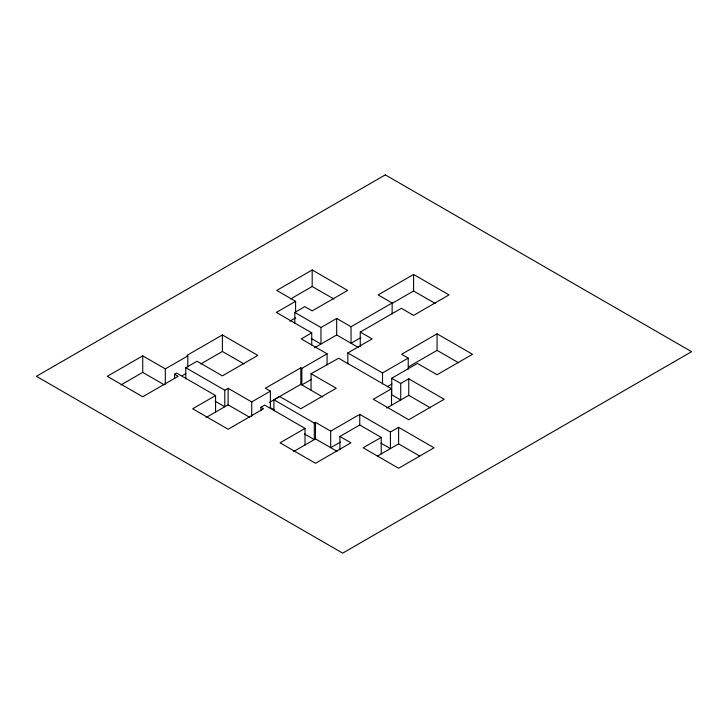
<?xml version="1.0" encoding="UTF-8"?>
<svg xmlns="http://www.w3.org/2000/svg" width="728" height="728" viewBox="0 0 728 728"><rect width="100%" height="100%" fill="white"/><g stroke="black" fill="none" stroke-linecap="round" stroke-linejoin="round"><path stroke-width="1.09" d="M187.815 366.921L187.815 355.901L165.32 368.896L142.724 355.846L107.28 376.312L142.724 396.769L178.16 376.312L174.529 374.21L174.529 378.624M294.804 323.441L294.804 312.421L304.814 306.643L312.185 310.892L347.629 290.436L312.185 269.97L276.749 290.436L295.595 301.319L295.595 312.339M121.066 384.885L142.724 372.381L164.337 384.857M185.786 378.733L185.786 367.713L197.033 361.224L222.386 375.866L257.83 355.401L222.386 334.944L186.941 355.401L187.815 355.901M290.527 299.008L312.185 286.504L333.843 299.008M295.595 301.319L276.376 312.421L311.739 332.842L311.739 344.963M174.529 374.21L176.576 373.036L215.57 395.55L215.57 412.084M200.728 363.973L222.386 351.469L244.044 363.973M181.945 375.821L185.858 373.564M289.835 321.185L295.595 317.854M311.739 332.842L301.246 338.902L327.081 353.817L327.081 364.846M294.804 312.421L320.957 327.518L336.682 318.436L351.042 326.726L392.146 303.003L392.146 314.023M360.26 346.382L360.26 332.05L401.365 308.317L413.586 315.379L449.021 294.913L413.586 274.447L378.141 294.913L392.146 303.003M215.57 395.55L192.665 408.772L228.101 429.229L263.545 408.772L260.933 407.261L260.933 410.565M185.786 367.713L224.779 390.226L228.101 388.306L251.715 401.938L270.397 391.154L270.397 407.689L274.083 409.819M314.505 347.775L336.682 334.971L358.413 347.52M391.928 303.485L413.586 290.982L435.244 303.485M206.024 417.59L228.101 404.841L249.75 417.335M327.081 353.817L301.847 368.386L300.819 367.795L265.374 388.251L270.397 391.154M360.833 337.61L351.042 343.261L351.042 326.726M311.065 390.244L311.065 373.71L338.629 358.24L391.5 388.77L391.5 405.305M347.838 363.945L347.838 352.925L372.126 338.902L360.26 332.05M260.933 407.261L264.692 405.087L305.05 428.392L305.05 444.926M273.91 410.792L273.91 399.772L279.616 396.478L300.819 408.717L336.254 388.251L311.065 373.71M269.315 402.511L300.819 384.32L322.695 396.951M311.557 379.315L301.847 384.921L301.847 368.386M391.728 378.26L400.719 383.447L400.719 399.981L391.728 394.794L391.728 378.26L417.435 363.418L437.064 374.747L472.499 354.29L437.064 333.824L401.619 354.29L408.217 358.094L408.217 369.123M347.838 352.925L382.509 372.936L408.217 358.094M408.508 366.848L437.064 350.359L458.722 362.863M305.05 428.392L280.062 442.824L315.497 463.29L350.942 442.824L339.903 436.454L339.903 449.676M273.91 399.772L314.269 423.077L315.497 422.367L330.685 431.131L359.75 414.35L390.426 432.068L398.607 427.345L434.043 447.802L398.607 468.268L363.163 447.802L381.217 437.382L381.217 453.917M387.269 386.723L392.028 383.974M391.5 388.77L373.309 399.272L408.754 419.728L444.189 399.272L408.754 378.806L400.719 383.447M293.521 451.588L315.497 438.893L337.137 451.387M386.714 408.062L408.754 395.34L430.412 407.844M339.903 436.454L359.75 424.988L381.217 437.382M340.376 442.069L330.685 447.665L330.685 431.131M377.413 456.11L398.607 443.88L419.273 455.81M311.275 338.456L320.957 344.053L320.957 327.518M380.844 443.061L390.426 448.594L390.426 432.068M304.422 433.924L314.269 439.603L314.269 423.077M215.033 401.137L224.779 406.761L224.779 390.226M437.064 333.824L437.064 350.359M413.586 274.447L413.586 290.982M408.754 378.806L408.754 395.34M398.607 427.345L398.607 443.88M382.509 372.936L382.509 383.965M359.75 414.35L359.75 425.37M336.682 318.436L336.682 334.971M315.497 422.367L315.497 438.893M312.185 269.97L312.185 286.504M300.819 367.795L300.819 384.32M251.715 401.938L251.715 416.27M228.101 388.306L228.101 404.841M222.386 334.944L222.386 351.469M165.32 368.896L165.32 384.32M142.724 355.846L142.724 372.381M385.321 174.866L36.4 376.312L342.679 553.134L691.6 351.688L385.321 174.866"/></g></svg>
